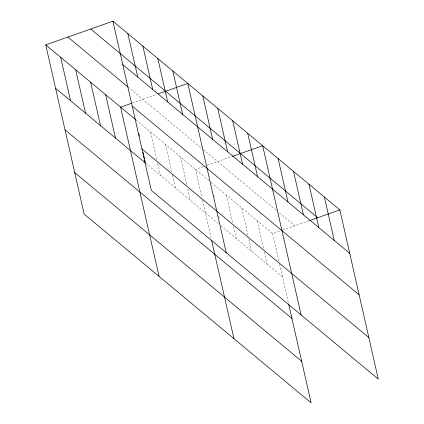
<?xml version="1.0" encoding="UTF-8"?>
<svg xmlns="http://www.w3.org/2000/svg" width="424" height="424" viewBox="0 0 424 424"><rect width="100%" height="100%" fill="white"/><g stroke="black" fill="none" stroke-linecap="round" stroke-linejoin="round"><path stroke-width="0.32" stroke-dasharray="2.12 1.59" d="M132.309 103.027L156.975 94.329M203.499 166.6L195.496 169.42L201.729 196.858M207.198 165.296L231.864 156.604M210.924 182.251L272.653 233.582L281.891 230.322M282.506 230.105L309.022 220.761M127.799 86.883L201.188 147.907M203.186 149.566L276.904 210.866M279.389 212.933L294.823 225.764M136.083 120.019L208.937 180.597M145.443 162.996L218.795 223.989M220.782 225.642L282.511 276.967M272.653 233.582L279.029 261.656M279.612 264.21L288.516 303.393M257.22 220.75L263.601 248.824M264.322 252.015L267.078 264.136M241.791 207.919L248.31 236.629M248.893 239.184L251.649 251.305M226.358 195.082L232.882 223.798M233.46 226.352L236.216 238.474M213.823 195.013L214.258 196.932M218.609 216.07L219.044 217.989M202.455 200.048L211.353 239.237M180.518 156.97L186.894 185.044M187.763 188.871L190.376 200.361M165.54 144.515L171.916 172.589M172.499 175.144L175.398 187.906M150.562 132.06L157.087 160.776M157.664 163.325L160.42 175.451"/><path stroke-width="0.64" d="M288.659 304.024L311.099 402.8L84.164 214.104L45.718 44.88L112.901 21.2L339.836 209.896L378.282 379.12L151.347 190.418L112.901 21.2M131.689 103.244L120.607 107.15L159.053 276.374M158.21 93.895L187.79 83.47L226.236 252.693M232.484 156.382L262.679 145.739L301.125 314.963M309.642 220.544L339.836 209.896M90.731 29.018L317.666 217.713M122.759 64.591L349.694 253.287M67.888 37.068L127.799 86.883M132.193 106.117L359.128 294.812M45.718 44.88L135.585 119.605M141.913 148.898L368.848 337.594M55.576 88.272L145.443 162.996M65.01 129.797L291.945 318.493M74.73 172.579L301.665 361.274M324.402 197.065L334.26 240.456M308.974 184.233L318.832 227.624M293.541 171.402L303.399 214.793M278.112 158.571L287.97 201.962M247.701 133.284L257.559 176.676M232.723 120.835L242.581 164.221M217.745 108.38L227.603 151.771M202.767 95.925L212.625 139.316M211.64 240.493L233.942 338.644M172.812 71.015L182.67 114.406M157.834 58.56L167.692 101.951M142.856 46.11L152.714 89.501M127.878 33.655L137.736 77.046M138.775 133.645L139.353 136.194M142.978 152.147L143.556 154.702M143.847 155.979L144.425 158.528M144.717 159.806L145.151 161.719M105.629 94.695L115.487 138.086M90.651 82.245L100.509 125.637M75.673 69.79L85.531 113.182M60.696 57.335L70.554 100.727"/></g></svg>
